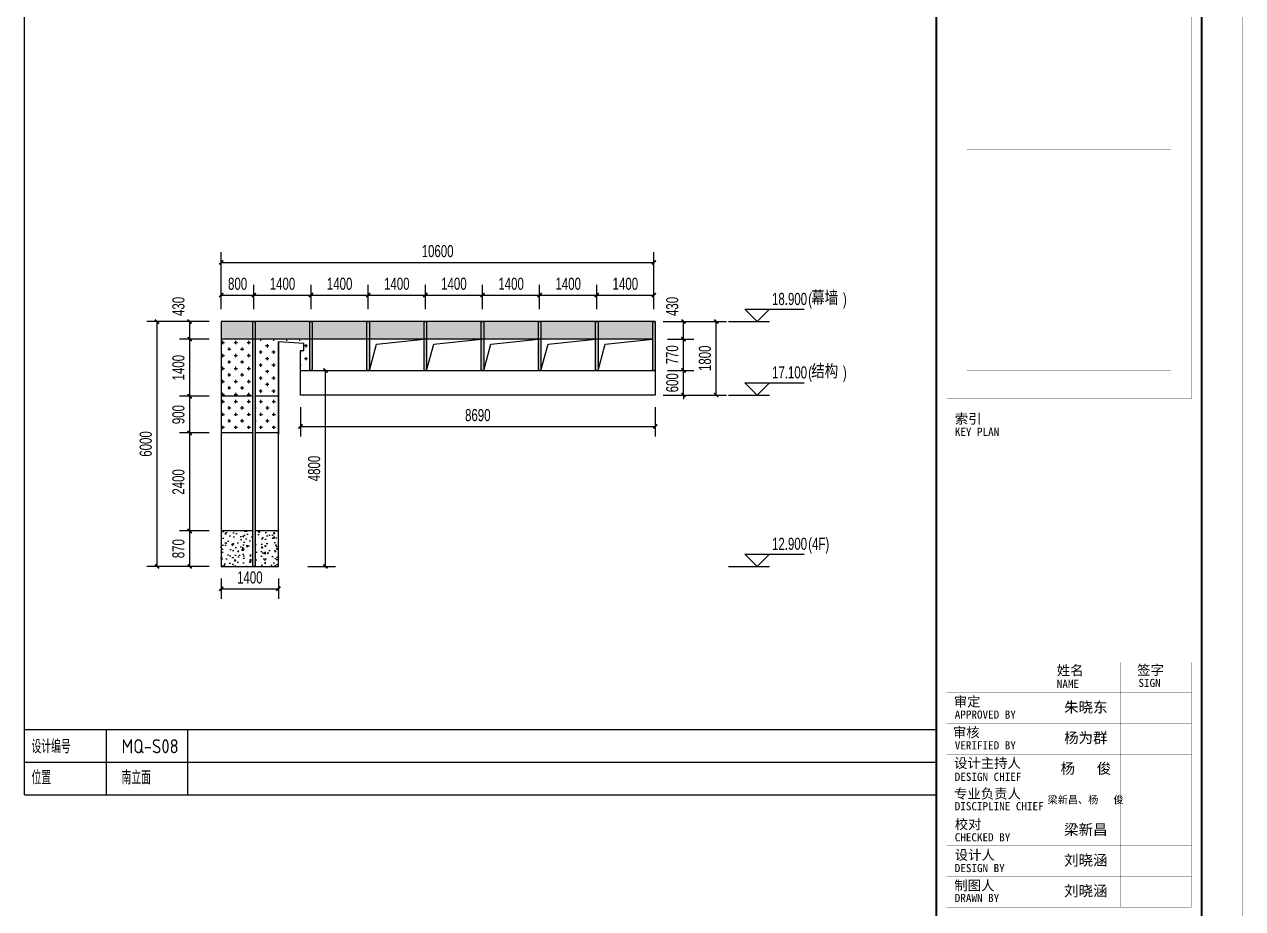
# Model space of a CAD drawing. Extents: x -3 to 440502, y -49243 to 59402.
# Drawn here: x 232456 to 262302, y 11289 to 32958 of the extents above; entities that cross this region are included whole.
import ezdxf
from ezdxf.enums import TextEntityAlignment as Align

# ---------------------------------------------------------------- set-up
doc = ezdxf.new("R2010")
doc.units = 0
doc.header["$LTSCALE"] = 1000
doc.header["$MEASUREMENT"] = 0
doc.linetypes.add('ACAD_ISO05W100', pattern=[34, 24, -3, 0.5, -3, 0.5, -3])
for name, color, linetype in [('00-图签签名_10', 10, 'Continuous'), ('01-标注_尺寸', 124, 'Continuous'), ('01-标注_标高', 200, 'Continuous'), ('02-TEXT_标注', 130, 'Continuous'), ('05-填充_156', 156, 'Continuous'), ('05-填充_18', 18, 'Continuous'), ('05-填充_天正', 26, 'Continuous'), ('A-0-图名图例', 2, 'Continuous'), ('A-C_窗', 140, 'Continuous'), ('A-SUR_看线', 231, 'Continuous'), ('D_铝板', 181, 'Continuous'), ('E-立面', 255, 'Continuous')]:
    doc.layers.add(name, color=color, linetype=linetype)
doc.styles.add('_TCH_DIM', font='ros.shx', dxfattribs={"bigfont": 'jd.shx'})
doc.styles.add('_TCH_DIM_T3', font='ros.shx', dxfattribs={"width": 0.705882, "bigfont": 'jd.shx'})
doc.styles.get("Standard").update_dxf_attribs({"font": 'gbenor.shx', "bigfont": 'gbcbig.shx'})
doc.styles.add('华文细黑', font='STXIHEI.TTF', dxfattribs={"height": 10})
doc.styles.add('图签信息$0$华文细黑', font='STXIHEI.TTF', dxfattribs={"height": 10})
doc.dimstyles.new('_TCH_ARCH&&100', dxfattribs={"dimtxt": 297.5, "dimasz": 100, "dimexe": 250, "dimexo": 300, "dimgap": 126.25, "dimtad": 1, "dimdec": 0, "dimzin": 0, "dimdsep": 46, "dimtxsty": '_TCH_DIM_T3', "dimblk": 'ARCHTICK', "dimcen": 0.09, "dimclrt": 7, "dimazin": 2, "dimtfac": 1, "dimtdec": 0, "dimtix": 1, "dimtmove": 2, "dimatfit": 3, "dimfxl": 0, "dimtolj": 1, "dimtzin": 0, "dimarcsym": 0})

# ---------------------------------------------------------------- blocks, each defined once
blk = doc.blocks.new('图框-A1')
for points, const_width in [([(0, 0), (841, 0), (841, 594), (0, 594)], 0.05), ([(766, 584), (25, 584), (25, 10), (766, 10)], 0.5)]:
    blk.add_lwpolyline(points, close=True, dxfattribs=dict(const_width=const_width))
at = {"const_width": 0.05}
blk.add_lwpolyline([(841, 297), (839, 297)], dxfattribs=at)
blk = doc.blocks.new('图签信息')
at = {"const_width": 0.5}
blk.add_lwpolyline([(-65, 0), (0, 0), (0, 500.5), (-65, 500.5)], close=True, dxfattribs=at)
at = {"const_width": 0.05}
for points in [[(-62.5, 404.92), (-62.5, 227.83)], [(-62.5, 227.83), (-2.5, 227.83), (-2.5, 404.92)], [(-57.5, 288.83), (-7.5, 288.83)], [(-57.5, 234.85), (-7.5, 234.85)], [(-62.5, 227.83), (-2.5, 227.83)], [(-62.5, 217.74), (-2.5, 217.74)], [(-62.5, 103.26), (-2.5, 103.26), (-2.5, 163.26), (-62.5, 163.26), (-62.5, 103.26)], [(-37.5, 163.26), (-37.5, 103.26)], [(-20, 163.26), (-20, 103.26)], [(-62.5, 155.76), (-2.5, 155.76)], [(-62.5, 148.26), (-2.5, 148.26)], [(-62.5, 140.76), (-2.5, 140.76)], [(-62.5, 133.26), (-2.5, 133.26)], [(-62.5, 125.76), (-2.5, 125.76)], [(-62.5, 118.26), (-2.5, 118.26)], [(-62.5, 110.76), (-2.5, 110.76)]]:
    blk.add_lwpolyline(points, dxfattribs=at)
at = {"style": '图签信息$0$华文细黑'}
for s, height, p in [('索引', 2.4, (-60.5, 224.14)), ('KEY PLAN', 2, (-60.5, 220.74)), ('姓名', 2.4, (-35.5, 162.47)), ('签字', 2.4, (-15.81, 162.57)), ('NAME', 2, (-35.5, 158.96)), ('SIGN', 2, (-15.5, 159.2)), ('审定', 2.4, (-60.73, 154.81)), ('APPROVED BY', 2, (-60.5, 151.44)), ('审核', 2.4, (-60.95, 147.29)), ('VERIFIED BY', 2, (-60.5, 143.91)), ('设计主持人', 2.4, (-60.68, 139.76)), ('DESIGN CHIEF', 2, (-60.5, 136.19)), ('专业负责人', 2.4, (-60.67, 132.26)), ('DISCIPLINE CHIEF', 2, (-60.5, 128.98)), ('校对', 2.4, (-60.5, 124.76)), ('CHECKED BY', 2, (-60.5, 121.37)), ('设计人', 2.4, (-60.5, 117.26)), ('DESIGN BY', 2, (-60.5, 113.83)), ('制图人', 2.4, (-60.61, 109.76)), ('DRAWN BY', 2, (-60.5, 106.5))]:
    blk.add_text(s, height=height, dxfattribs=at).set_placement(p, align=Align.TOP_LEFT)
blk = doc.blocks.new('图签-A1')
at = {"color": 2}
blk.add_blockref('图签信息', (0, 0), dxfattribs=at)
blk = doc.blocks.new('*U43')
at = {"layer": '05-填充_18'}
h = blk.add_hatch(color=256, dxfattribs=at)
h.dxf.hatch_style = 1
h.paths.add_polyline_path([(60, -5690), (0, -5690), (0, 310), (60, 310)])
blk.add_lwpolyline([(60, -5690), (0, -5690), (0, 310), (60, 310)], close=True)
blk = doc.blocks.new('*U45')
at = {"layer": '05-填充_18'}
h = blk.add_hatch(color=256, dxfattribs=at)
h.dxf.hatch_style = 1
h.paths.add_polyline_path([(60, -890), (0, -890), (0, 310), (60, 310)])
blk.add_lwpolyline([(60, -890), (0, -890), (0, 310), (60, 310)], close=True)
blk = doc.blocks.new('*U44')
at = {"layer": '05-填充_18'}
h = blk.add_hatch(color=256, dxfattribs=at)
h.dxf.hatch_style = 1
h.paths.add_polyline_path([(60, -890), (0, -890), (0, 310), (60, 310)])
blk.add_lwpolyline([(60, -890), (0, -890), (0, 310), (60, 310)], close=True)
blk = doc.blocks.new('*U79')
for p, q in [((0, 1600), (22344, 1600)), ((0, 800), (22344, 800)), ((0, 0), (22344, 0))]:
    blk.add_line(p, q)
for points in [[(2000, 1600), (2000, 0)], [(4000, 1600), (4000, 0)]]:
    blk.add_lwpolyline(points)
for s, p in [('设计编号', (176, 1020)), ('位置', (176, 258))]:
    blk.add_text(s, height=332.8).set_placement(p)
blk = doc.blocks.new('A$C65EA1C14')
at = {"layer": '00-图签签名_10', "attachment_point": 5, "rotation": 270, "style": '华文细黑'}
for s, insert, char_height, width in [('梁新昌、杨   俊', (-526, -180.9), 36.4, 14224.057), ('刘晓涵', (-973.2, -182.3), 52, 20320.081), ('刘晓涵', (-823.2, -182.3), 52, 20320.081), ('梁新昌', (-673.2, -182.3), 52, 20320.081), ('杨   俊', (-373.2, -182.3), 52, 20320.081), ('杨为群', (-223.2, -182.3), 52, 20320.081), ('朱晓东', (-73.2, -182.3), 52, 20320.081)]:
    blk.add_mtext(s, dxfattribs=dict(at, insert=insert, char_height=char_height, width=width))
blk = doc.blocks.new('_ArchTick')
at = {"color": 0, "linetype": 'ByBlock', "const_width": 0.4}
blk.add_lwpolyline([(-0.5, -0.5), (0.5, 0.5)], dxfattribs=at)
blk = doc.blocks.new('*D587')
at = {"layer": '01-标注_尺寸', "color": 0, "lineweight": -2, "transparency": 16777216}
for p, q in [((236980, 20545), (236256, 20545)), ((236506, 19675), (236506, 20545)), ((236980, 19675), (236256, 19675))]:
    blk.add_line(p, q, dxfattribs=at)
at = {"layer": 'Defpoints', "color": 0, "transparency": 16777216}
for p in [(236506, 20545), (237280, 20545), (237280, 19675)]:
    blk.add_point(p, dxfattribs=at)
at = {"layer": '01-标注_尺寸', "color": 0, "lineweight": -2, "transparency": 16777216, "xscale": 100, "yscale": 100, "zscale": 100}
for p, rotation in [((236506, 20545), 90), ((236506, 19675), 270)]:
    blk.add_blockref('_ArchTick', p, dxfattribs=dict(at, rotation=rotation))
at = {"layer": '01-标注_尺寸', "color": 7, "transparency": 16777216, "insert": (236231, 20110), "char_height": 297.5, "attachment_point": 5, "rotation": 90, "style": '_TCH_DIM_T3'}
blk.add_mtext('\\A1;870', dxfattribs=at)
blk = doc.blocks.new('*D588')
at = {"layer": '01-标注_尺寸', "color": 0, "lineweight": -2, "transparency": 16777216}
for p, q in [((236980, 22945), (236256, 22945)), ((236506, 20545), (236506, 22945)), ((236980, 20545), (236256, 20545))]:
    blk.add_line(p, q, dxfattribs=at)
at = {"layer": 'Defpoints', "color": 0, "transparency": 16777216}
for p in [(236506, 22945), (237280, 22945), (237280, 20545)]:
    blk.add_point(p, dxfattribs=at)
at = {"layer": '01-标注_尺寸', "color": 0, "lineweight": -2, "transparency": 16777216, "xscale": 100, "yscale": 100, "zscale": 100}
for p, rotation in [((236506, 22945), 90), ((236506, 20545), 270)]:
    blk.add_blockref('_ArchTick', p, dxfattribs=dict(at, rotation=rotation))
at = {"layer": '01-标注_尺寸', "color": 7, "transparency": 16777216, "insert": (236231, 21745), "char_height": 297.5, "attachment_point": 5, "rotation": 90, "style": '_TCH_DIM_T3'}
blk.add_mtext('\\A1;2400', dxfattribs=at)
blk = doc.blocks.new('*D589')
at = {"layer": '01-标注_尺寸', "color": 0, "lineweight": -2, "transparency": 16777216}
for p, q in [((236980, 23845), (236256, 23845)), ((236506, 22945), (236506, 23845)), ((236980, 22945), (236256, 22945))]:
    blk.add_line(p, q, dxfattribs=at)
at = {"layer": 'Defpoints', "color": 0, "transparency": 16777216}
for p in [(236506, 23845), (237280, 23845), (237280, 22945)]:
    blk.add_point(p, dxfattribs=at)
at = {"layer": '01-标注_尺寸', "color": 0, "lineweight": -2, "transparency": 16777216, "xscale": 100, "yscale": 100, "zscale": 100}
for p, rotation in [((236506, 23845), 90), ((236506, 22945), 270)]:
    blk.add_blockref('_ArchTick', p, dxfattribs=dict(at, rotation=rotation))
at = {"layer": '01-标注_尺寸', "color": 7, "transparency": 16777216, "insert": (236231, 23395), "char_height": 297.5, "attachment_point": 5, "rotation": 90, "style": '_TCH_DIM_T3'}
blk.add_mtext('\\A1;900', dxfattribs=at)
blk = doc.blocks.new('*D590')
at = {"layer": '01-标注_尺寸', "color": 0, "lineweight": -2, "transparency": 16777216}
for p, q in [((236980, 25245), (236256, 25245)), ((236506, 23845), (236506, 25245)), ((236980, 23845), (236256, 23845))]:
    blk.add_line(p, q, dxfattribs=at)
at = {"layer": 'Defpoints', "color": 0, "transparency": 16777216}
for p in [(236506, 25245), (237280, 25245), (237280, 23845)]:
    blk.add_point(p, dxfattribs=at)
at = {"layer": '01-标注_尺寸', "color": 0, "lineweight": -2, "transparency": 16777216, "xscale": 100, "yscale": 100, "zscale": 100}
for p, rotation in [((236506, 25245), 90), ((236506, 23845), 270)]:
    blk.add_blockref('_ArchTick', p, dxfattribs=dict(at, rotation=rotation))
at = {"layer": '01-标注_尺寸', "color": 7, "transparency": 16777216, "insert": (236231, 24545), "char_height": 297.5, "attachment_point": 5, "rotation": 90, "style": '_TCH_DIM_T3'}
blk.add_mtext('\\A1;1400', dxfattribs=at)
blk = doc.blocks.new('*D591')
at = {"layer": '01-标注_尺寸', "color": 0, "lineweight": -2, "transparency": 16777216}
for p, q in [((236980, 25675), (236256, 25675)), ((236506, 25245), (236506, 25675)), ((236980, 25245), (236256, 25245))]:
    blk.add_line(p, q, dxfattribs=at)
at = {"layer": 'Defpoints', "color": 0, "transparency": 16777216}
for p in [(236506, 25675), (237280, 25675), (237280, 25245)]:
    blk.add_point(p, dxfattribs=at)
at = {"layer": '01-标注_尺寸', "color": 0, "lineweight": -2, "transparency": 16777216, "xscale": 100, "yscale": 100, "zscale": 100}
for p, rotation in [((236506, 25675), 90), ((236506, 25245), 270)]:
    blk.add_blockref('_ArchTick', p, dxfattribs=dict(at, rotation=rotation))
at = {"layer": '01-标注_尺寸', "color": 7, "transparency": 16777216, "insert": (236231, 26045), "char_height": 297.5, "attachment_point": 5, "rotation": 90, "style": '_TCH_DIM_T3'}
blk.add_mtext('\\A1;430', dxfattribs=at)
blk = doc.blocks.new('*D592')
at = {"layer": '01-标注_尺寸', "color": 0, "lineweight": -2, "transparency": 16777216}
for p, q in [((236855, 25675), (235456, 25675)), ((235706, 19675), (235706, 25675)), ((236855, 19675), (235456, 19675))]:
    blk.add_line(p, q, dxfattribs=at)
at = {"layer": 'Defpoints', "color": 0, "transparency": 16777216}
for p in [(235706, 25675), (237155, 25675), (237155, 19675)]:
    blk.add_point(p, dxfattribs=at)
at = {"layer": '01-标注_尺寸', "color": 0, "lineweight": -2, "transparency": 16777216, "xscale": 100, "yscale": 100, "zscale": 100}
for p, rotation in [((235706, 25675), 90), ((235706, 19675), 270)]:
    blk.add_blockref('_ArchTick', p, dxfattribs=dict(at, rotation=rotation))
at = {"layer": '01-标注_尺寸', "color": 7, "transparency": 16777216, "insert": (235431, 22675), "char_height": 297.5, "attachment_point": 5, "rotation": 90, "style": '_TCH_DIM_T3'}
blk.add_mtext('\\A1;6000', dxfattribs=at)
blk = doc.blocks.new('*D593')
at = {"layer": '01-标注_尺寸', "color": 0, "lineweight": -2, "transparency": 16777216}
for p, q in [((237280, 25975), (237280, 26575)), ((238080, 25975), (238080, 26575)), ((237280, 26325), (238080, 26325))]:
    blk.add_line(p, q, dxfattribs=at)
at = {"layer": 'Defpoints', "color": 0, "transparency": 16777216}
for p in [(238080, 26325), (237280, 25675), (238080, 25675)]:
    blk.add_point(p, dxfattribs=at)
at = {"layer": '01-标注_尺寸', "color": 0, "lineweight": -2, "transparency": 16777216, "xscale": 100, "yscale": 100, "zscale": 100, "rotation": 180}
blk.add_blockref('_ArchTick', (237280, 26325), dxfattribs=at)
at = {"layer": '01-标注_尺寸', "color": 0, "lineweight": -2, "transparency": 16777216, "xscale": 100, "yscale": 100, "zscale": 100}
blk.add_blockref('_ArchTick', (238080, 26325), dxfattribs=at)
at = {"layer": '01-标注_尺寸', "color": 7, "transparency": 16777216, "insert": (237680, 26600), "char_height": 297.5, "attachment_point": 5, "style": '_TCH_DIM_T3'}
blk.add_mtext('\\A1;800', dxfattribs=at)
blk = doc.blocks.new('*D594')
at = {"layer": '01-标注_尺寸', "color": 0, "lineweight": -2, "transparency": 16777216}
for p, q in [((238080, 25975), (238080, 26575)), ((239480, 25975), (239480, 26575)), ((238080, 26325), (239480, 26325))]:
    blk.add_line(p, q, dxfattribs=at)
at = {"layer": 'Defpoints', "color": 0, "transparency": 16777216}
for p in [(239480, 26325), (238080, 25675), (239480, 25675)]:
    blk.add_point(p, dxfattribs=at)
at = {"layer": '01-标注_尺寸', "color": 0, "lineweight": -2, "transparency": 16777216, "xscale": 100, "yscale": 100, "zscale": 100, "rotation": 180}
blk.add_blockref('_ArchTick', (238080, 26325), dxfattribs=at)
at = {"layer": '01-标注_尺寸', "color": 0, "lineweight": -2, "transparency": 16777216, "xscale": 100, "yscale": 100, "zscale": 100}
blk.add_blockref('_ArchTick', (239480, 26325), dxfattribs=at)
at = {"layer": '01-标注_尺寸', "color": 7, "transparency": 16777216, "insert": (238780, 26600), "char_height": 297.5, "attachment_point": 5, "style": '_TCH_DIM_T3'}
blk.add_mtext('\\A1;1400', dxfattribs=at)
blk = doc.blocks.new('*D595')
at = {"layer": '01-标注_尺寸', "color": 0, "lineweight": -2, "transparency": 16777216}
for p, q in [((239480, 25975), (239480, 26575)), ((240880, 25975), (240880, 26575)), ((239480, 26325), (240880, 26325))]:
    blk.add_line(p, q, dxfattribs=at)
at = {"layer": 'Defpoints', "color": 0, "transparency": 16777216}
for p in [(240880, 26325), (239480, 25675), (240880, 25675)]:
    blk.add_point(p, dxfattribs=at)
at = {"layer": '01-标注_尺寸', "color": 0, "lineweight": -2, "transparency": 16777216, "xscale": 100, "yscale": 100, "zscale": 100, "rotation": 180}
blk.add_blockref('_ArchTick', (239480, 26325), dxfattribs=at)
at = {"layer": '01-标注_尺寸', "color": 0, "lineweight": -2, "transparency": 16777216, "xscale": 100, "yscale": 100, "zscale": 100}
blk.add_blockref('_ArchTick', (240880, 26325), dxfattribs=at)
at = {"layer": '01-标注_尺寸', "color": 7, "transparency": 16777216, "insert": (240180, 26600), "char_height": 297.5, "attachment_point": 5, "style": '_TCH_DIM_T3'}
blk.add_mtext('\\A1;1400', dxfattribs=at)
blk = doc.blocks.new('*D596')
at = {"layer": '01-标注_尺寸', "color": 0, "lineweight": -2, "transparency": 16777216}
for p, q in [((240880, 25975), (240880, 26575)), ((242280, 25975), (242280, 26575)), ((240880, 26325), (242280, 26325))]:
    blk.add_line(p, q, dxfattribs=at)
at = {"layer": 'Defpoints', "color": 0, "transparency": 16777216}
for p in [(242280, 26325), (240880, 25675), (242280, 25675)]:
    blk.add_point(p, dxfattribs=at)
at = {"layer": '01-标注_尺寸', "color": 0, "lineweight": -2, "transparency": 16777216, "xscale": 100, "yscale": 100, "zscale": 100, "rotation": 180}
blk.add_blockref('_ArchTick', (240880, 26325), dxfattribs=at)
at = {"layer": '01-标注_尺寸', "color": 0, "lineweight": -2, "transparency": 16777216, "xscale": 100, "yscale": 100, "zscale": 100}
blk.add_blockref('_ArchTick', (242280, 26325), dxfattribs=at)
at = {"layer": '01-标注_尺寸', "color": 7, "transparency": 16777216, "insert": (241580, 26600), "char_height": 297.5, "attachment_point": 5, "style": '_TCH_DIM_T3'}
blk.add_mtext('\\A1;1400', dxfattribs=at)
blk = doc.blocks.new('*D597')
at = {"layer": '01-标注_尺寸', "color": 0, "lineweight": -2, "transparency": 16777216}
for p, q in [((242280, 25975), (242280, 26575)), ((243680, 25975), (243680, 26575)), ((242280, 26325), (243680, 26325))]:
    blk.add_line(p, q, dxfattribs=at)
at = {"layer": 'Defpoints', "color": 0, "transparency": 16777216}
for p in [(243680, 26325), (242280, 25675), (243680, 25675)]:
    blk.add_point(p, dxfattribs=at)
at = {"layer": '01-标注_尺寸', "color": 0, "lineweight": -2, "transparency": 16777216, "xscale": 100, "yscale": 100, "zscale": 100, "rotation": 180}
blk.add_blockref('_ArchTick', (242280, 26325), dxfattribs=at)
at = {"layer": '01-标注_尺寸', "color": 0, "lineweight": -2, "transparency": 16777216, "xscale": 100, "yscale": 100, "zscale": 100}
blk.add_blockref('_ArchTick', (243680, 26325), dxfattribs=at)
at = {"layer": '01-标注_尺寸', "color": 7, "transparency": 16777216, "insert": (242980, 26600), "char_height": 297.5, "attachment_point": 5, "style": '_TCH_DIM_T3'}
blk.add_mtext('\\A1;1400', dxfattribs=at)
blk = doc.blocks.new('*D598')
at = {"layer": '01-标注_尺寸', "color": 0, "lineweight": -2, "transparency": 16777216}
for p, q in [((243680, 25975), (243680, 26575)), ((245080, 25975), (245080, 26575)), ((243680, 26325), (245080, 26325))]:
    blk.add_line(p, q, dxfattribs=at)
at = {"layer": 'Defpoints', "color": 0, "transparency": 16777216}
for p in [(245080, 26325), (243680, 25675), (245080, 25675)]:
    blk.add_point(p, dxfattribs=at)
at = {"layer": '01-标注_尺寸', "color": 0, "lineweight": -2, "transparency": 16777216, "xscale": 100, "yscale": 100, "zscale": 100, "rotation": 180}
blk.add_blockref('_ArchTick', (243680, 26325), dxfattribs=at)
at = {"layer": '01-标注_尺寸', "color": 0, "lineweight": -2, "transparency": 16777216, "xscale": 100, "yscale": 100, "zscale": 100}
blk.add_blockref('_ArchTick', (245080, 26325), dxfattribs=at)
at = {"layer": '01-标注_尺寸', "color": 7, "transparency": 16777216, "insert": (244380, 26600), "char_height": 297.5, "attachment_point": 5, "style": '_TCH_DIM_T3'}
blk.add_mtext('\\A1;1400', dxfattribs=at)
blk = doc.blocks.new('*D599')
at = {"layer": '01-标注_尺寸', "color": 0, "lineweight": -2, "transparency": 16777216}
for p, q in [((245080, 25975), (245080, 26575)), ((246480, 25975), (246480, 26575)), ((245080, 26325), (246480, 26325))]:
    blk.add_line(p, q, dxfattribs=at)
at = {"layer": 'Defpoints', "color": 0, "transparency": 16777216}
for p in [(246480, 26325), (245080, 25675), (246480, 25675)]:
    blk.add_point(p, dxfattribs=at)
at = {"layer": '01-标注_尺寸', "color": 0, "lineweight": -2, "transparency": 16777216, "xscale": 100, "yscale": 100, "zscale": 100, "rotation": 180}
blk.add_blockref('_ArchTick', (245080, 26325), dxfattribs=at)
at = {"layer": '01-标注_尺寸', "color": 0, "lineweight": -2, "transparency": 16777216, "xscale": 100, "yscale": 100, "zscale": 100}
blk.add_blockref('_ArchTick', (246480, 26325), dxfattribs=at)
at = {"layer": '01-标注_尺寸', "color": 7, "transparency": 16777216, "insert": (245780, 26600), "char_height": 297.5, "attachment_point": 5, "style": '_TCH_DIM_T3'}
blk.add_mtext('\\A1;1400', dxfattribs=at)
blk = doc.blocks.new('*D600')
at = {"layer": '01-标注_尺寸', "color": 0, "lineweight": -2, "transparency": 16777216}
for p, q in [((246480, 25975), (246480, 26575)), ((247880, 25975), (247880, 26575)), ((246480, 26325), (247880, 26325))]:
    blk.add_line(p, q, dxfattribs=at)
at = {"layer": 'Defpoints', "color": 0, "transparency": 16777216}
for p in [(247880, 26325), (246480, 25675), (247880, 25675)]:
    blk.add_point(p, dxfattribs=at)
at = {"layer": '01-标注_尺寸', "color": 0, "lineweight": -2, "transparency": 16777216, "xscale": 100, "yscale": 100, "zscale": 100, "rotation": 180}
blk.add_blockref('_ArchTick', (246480, 26325), dxfattribs=at)
at = {"layer": '01-标注_尺寸', "color": 0, "lineweight": -2, "transparency": 16777216, "xscale": 100, "yscale": 100, "zscale": 100}
blk.add_blockref('_ArchTick', (247880, 26325), dxfattribs=at)
at = {"layer": '01-标注_尺寸', "color": 7, "transparency": 16777216, "insert": (247180, 26600), "char_height": 297.5, "attachment_point": 5, "style": '_TCH_DIM_T3'}
blk.add_mtext('\\A1;1400', dxfattribs=at)
blk = doc.blocks.new('*D601')
at = {"layer": '01-标注_尺寸', "color": 0, "lineweight": -2, "transparency": 16777216}
for p, q in [((237280, 26082), (237280, 27375)), ((247880, 26082), (247880, 27375)), ((237280, 27125), (247880, 27125))]:
    blk.add_line(p, q, dxfattribs=at)
at = {"layer": 'Defpoints', "color": 0, "transparency": 16777216}
for p in [(247880, 27125), (237280, 25782), (247880, 25782)]:
    blk.add_point(p, dxfattribs=at)
at = {"layer": '01-标注_尺寸', "color": 0, "lineweight": -2, "transparency": 16777216, "xscale": 100, "yscale": 100, "zscale": 100, "rotation": 180}
blk.add_blockref('_ArchTick', (237280, 27125), dxfattribs=at)
at = {"layer": '01-标注_尺寸', "color": 0, "lineweight": -2, "transparency": 16777216, "xscale": 100, "yscale": 100, "zscale": 100}
blk.add_blockref('_ArchTick', (247880, 27125), dxfattribs=at)
at = {"layer": '01-标注_尺寸', "color": 7, "transparency": 16777216, "insert": (242580, 27400), "char_height": 297.5, "attachment_point": 5, "style": '_TCH_DIM_T3'}
blk.add_mtext('\\A1;10600', dxfattribs=at)
blk = doc.blocks.new('*D602')
at = {"layer": '01-标注_尺寸', "color": 0, "lineweight": -2, "transparency": 16777216}
for p, q in [((248210, 25675), (248855, 25675)), ((248605, 25245), (248605, 25675)), ((248210, 25245), (248855, 25245))]:
    blk.add_line(p, q, dxfattribs=at)
at = {"layer": 'Defpoints', "color": 0, "transparency": 16777216}
for p in [(247910, 25675), (248605, 25675), (247910, 25245)]:
    blk.add_point(p, dxfattribs=at)
at = {"layer": '01-标注_尺寸', "color": 0, "lineweight": -2, "transparency": 16777216, "xscale": 100, "yscale": 100, "zscale": 100}
for p, rotation in [((248605, 25675), 90), ((248605, 25245), 270)]:
    blk.add_blockref('_ArchTick', p, dxfattribs=dict(at, rotation=rotation))
at = {"layer": '01-标注_尺寸', "color": 7, "transparency": 16777216, "insert": (248330, 26045), "char_height": 297.5, "attachment_point": 5, "rotation": 90, "style": '_TCH_DIM_T3'}
blk.add_mtext('\\A1;430', dxfattribs=at)
blk = doc.blocks.new('*D603')
at = {"layer": '01-标注_尺寸', "color": 0, "lineweight": -2, "transparency": 16777216}
for p, q in [((248210, 25245), (248855, 25245)), ((248605, 24475), (248605, 25245)), ((248210, 24475), (248855, 24475))]:
    blk.add_line(p, q, dxfattribs=at)
at = {"layer": 'Defpoints', "color": 0, "transparency": 16777216}
for p in [(247910, 25245), (248605, 25245), (247910, 24475)]:
    blk.add_point(p, dxfattribs=at)
at = {"layer": '01-标注_尺寸', "color": 0, "lineweight": -2, "transparency": 16777216, "xscale": 100, "yscale": 100, "zscale": 100}
for p, rotation in [((248605, 25245), 90), ((248605, 24475), 270)]:
    blk.add_blockref('_ArchTick', p, dxfattribs=dict(at, rotation=rotation))
at = {"layer": '01-标注_尺寸', "color": 7, "transparency": 16777216, "insert": (248330, 24860), "char_height": 297.5, "attachment_point": 5, "rotation": 90, "style": '_TCH_DIM_T3'}
blk.add_mtext('\\A1;770', dxfattribs=at)
blk = doc.blocks.new('*D604')
at = {"layer": '01-标注_尺寸', "color": 0, "lineweight": -2, "transparency": 16777216}
for p, q in [((248210, 24475), (248855, 24475)), ((248605, 24475), (248605, 24575)), ((248605, 23875), (248605, 24475)), ((248210, 23875), (248855, 23875)), ((248605, 23875), (248605, 23775))]:
    blk.add_line(p, q, dxfattribs=at)
at = {"layer": 'Defpoints', "color": 0, "transparency": 16777216}
for p in [(247910, 24475), (248605, 24475), (247910, 23875)]:
    blk.add_point(p, dxfattribs=at)
at = {"layer": '01-标注_尺寸', "color": 0, "lineweight": -2, "transparency": 16777216, "xscale": 100, "yscale": 100, "zscale": 100}
for p, rotation in [((248605, 24475), 270), ((248605, 23875), 90)]:
    blk.add_blockref('_ArchTick', p, dxfattribs=dict(at, rotation=rotation))
at = {"layer": '01-标注_尺寸', "color": 7, "transparency": 16777216, "insert": (248330, 24175), "char_height": 297.5, "attachment_point": 5, "rotation": 90, "style": '_TCH_DIM_T3'}
blk.add_mtext('\\A1;600', dxfattribs=at)
blk = doc.blocks.new('*D605')
at = {"layer": '01-标注_尺寸', "color": 0, "lineweight": -2, "transparency": 16777216}
for p, q in [((248106, 25675), (249655, 25675)), ((249405, 23875), (249405, 25675)), ((248106, 23875), (249655, 23875))]:
    blk.add_line(p, q, dxfattribs=at)
at = {"layer": 'Defpoints', "color": 0, "transparency": 16777216}
for p in [(247806, 25675), (249405, 25675), (247806, 23875)]:
    blk.add_point(p, dxfattribs=at)
at = {"layer": '01-标注_尺寸', "color": 0, "lineweight": -2, "transparency": 16777216, "xscale": 100, "yscale": 100, "zscale": 100}
for p, rotation in [((249405, 25675), 90), ((249405, 23875), 270)]:
    blk.add_blockref('_ArchTick', p, dxfattribs=dict(at, rotation=rotation))
at = {"layer": '01-标注_尺寸', "color": 7, "transparency": 16777216, "insert": (249130, 24775), "char_height": 297.5, "attachment_point": 5, "rotation": 90, "style": '_TCH_DIM_T3'}
blk.add_mtext('\\A1;1800', dxfattribs=at)
blk = doc.blocks.new('*D606')
at = {"layer": '01-标注_尺寸', "color": 0, "lineweight": -2, "transparency": 16777216}
for p, q in [((239400, 24475), (240081, 24475)), ((239831, 19675), (239831, 24475)), ((239400, 19675), (240081, 19675))]:
    blk.add_line(p, q, dxfattribs=at)
at = {"layer": 'Defpoints', "color": 0, "transparency": 16777216}
for p in [(239100, 24475), (239831, 24475), (239100, 19675)]:
    blk.add_point(p, dxfattribs=at)
at = {"layer": '01-标注_尺寸', "color": 0, "lineweight": -2, "transparency": 16777216, "xscale": 100, "yscale": 100, "zscale": 100}
for p, rotation in [((239831, 24475), 90), ((239831, 19675), 270)]:
    blk.add_blockref('_ArchTick', p, dxfattribs=dict(at, rotation=rotation))
at = {"layer": '01-标注_尺寸', "color": 7, "transparency": 16777216, "insert": (239556, 22075), "char_height": 297.5, "attachment_point": 5, "rotation": 90, "style": '_TCH_DIM_T3'}
blk.add_mtext('\\A1;4800', dxfattribs=at)
blk = doc.blocks.new('*D607')
at = {"layer": '01-标注_尺寸', "color": 0, "lineweight": -2, "transparency": 16777216}
for p, q in [((239220, 23575), (239220, 22856)), ((247910, 23575), (247910, 22856)), ((239220, 23106), (247910, 23106))]:
    blk.add_line(p, q, dxfattribs=at)
at = {"layer": 'Defpoints', "color": 0, "transparency": 16777216}
for p in [(239220, 23875), (247910, 23875), (247910, 23106)]:
    blk.add_point(p, dxfattribs=at)
at = {"layer": '01-标注_尺寸', "color": 0, "lineweight": -2, "transparency": 16777216, "xscale": 100, "yscale": 100, "zscale": 100, "rotation": 180}
blk.add_blockref('_ArchTick', (239220, 23106), dxfattribs=at)
at = {"layer": '01-标注_尺寸', "color": 0, "lineweight": -2, "transparency": 16777216, "xscale": 100, "yscale": 100, "zscale": 100}
blk.add_blockref('_ArchTick', (247910, 23106), dxfattribs=at)
at = {"layer": '01-标注_尺寸', "color": 7, "transparency": 16777216, "insert": (243565, 23381), "char_height": 297.5, "attachment_point": 5, "style": '_TCH_DIM_T3'}
blk.add_mtext('\\A1;8690', dxfattribs=at)
blk = doc.blocks.new('*D1072')
at = {"layer": '01-标注_尺寸', "color": 0, "lineweight": -2, "transparency": 16777216}
for p, q in [((237280, 19375), (237280, 18878)), ((237280, 19128), (238680, 19128)), ((238680, 19375), (238680, 18878))]:
    blk.add_line(p, q, dxfattribs=at)
at = {"layer": 'Defpoints', "color": 0, "transparency": 16777216}
for p in [(237280, 19675), (238680, 19675), (238680, 19128)]:
    blk.add_point(p, dxfattribs=at)
at = {"layer": '01-标注_尺寸', "color": 0, "lineweight": -2, "transparency": 16777216, "xscale": 100, "yscale": 100, "zscale": 100, "rotation": 180}
blk.add_blockref('_ArchTick', (237280, 19128), dxfattribs=at)
at = {"layer": '01-标注_尺寸', "color": 0, "lineweight": -2, "transparency": 16777216, "xscale": 100, "yscale": 100, "zscale": 100}
blk.add_blockref('_ArchTick', (238680, 19128), dxfattribs=at)
at = {"layer": '01-标注_尺寸', "color": 7, "transparency": 16777216, "insert": (237980, 19403), "char_height": 297.5, "attachment_point": 5, "style": '_TCH_DIM_T3'}
blk.add_mtext('\\A1;1400', dxfattribs=at)

msp = doc.modelspace()

# ---------------------------------------------------------------- hatches: boundary and pattern name
at = {"layer": '05-填充_156'}
h = msp.add_hatch(dxfattribs=at)
h.set_pattern_fill('CROSS', color=136, scale=100, angle=180)
h.set_pattern_definition([(360, (248073.12, -81836.66), (158.75, 158.75), [79.375, -238.125]), (90, (248112.81, -81876.34), (-158.75, 158.75), [79.375, -238.125])])
h.paths.add_polyline_path([(238050.1, 25245.5), (237280.1, 25245.5), (237280.1, 23845.5), (238050.1, 23845.5)])
h = msp.add_hatch(dxfattribs=at)
h.set_pattern_fill('CROSS', color=136, scale=100, angle=180)
h.set_pattern_definition([(180, (0, 0), (-158.75, -158.75), [79.375, -238.125]), (270, (-39.69, 39.69), (158.75, -158.75), [79.375, -238.125])])
h.paths.add_polyline_path([(238110.1, 25245.5), (239450.1, 25245.5), (239450.1, 24475.5), (239220.1, 24475.5), (239220.1, 24965.5), (239300.1, 24965.5), (239300.1, 25135.5), (238680.1, 25175.5), (238680.1, 23845.5), (238110.1, 23845.5)])
h = msp.add_hatch(dxfattribs=at)
h.set_pattern_fill('CROSS', color=136, scale=100, angle=180)
h.set_pattern_definition([(360, (248073.12, -73436.66), (158.75, 158.75), [79.375, -238.125]), (90, (248112.81, -73476.34), (-158.75, 158.75), [79.375, -238.125])])
h.paths.add_polyline_path([(238050.1, 23845.5), (237280.1, 23845.5), (237280.1, 22945.5), (238050.1, 22945.5)])
h = msp.add_hatch(dxfattribs=at)
h.set_pattern_fill('CROSS', color=136, scale=100, angle=180)
h.set_pattern_definition([(360, (247103.12, -73436.66), (158.75, 158.75), [79.375, -238.125]), (90, (247142.81, -73476.34), (-158.75, 158.75), [79.375, -238.125])])
h.paths.add_polyline_path([(238680.1, 23845.5), (238110.1, 23845.5), (238110.1, 22945.5), (238680.1, 22945.5)])
at = {"layer": '05-填充_18'}
h = msp.add_hatch(color=256, dxfattribs=at)
h.dxf.hatch_style = 1
h.paths.add_polyline_path([(247850.1, 25245.5), (247850.1, 25675.5), (237280.1, 25675.5), (237280.1, 25245.5)])
at = {"layer": '05-填充_天正'}
h = msp.add_hatch(dxfattribs=at)
h.set_pattern_fill('AR-CONC', color=256, scale=200)
h.set_pattern_definition([(50, (0, 0), (364.36934, -31.87817), [38.1, -419.1]), (355, (0, 0), (-70.48565, 382.1133), [30.48, -335.28]), (100.451, (30.36, -2.66), (293.885, 350.2334), [32.38, -356.18]), (46.1842, (0, 101.6), (542.1581, -84.08466), [57.15, -628.65]), (96.6356, (45.2, 94.6), (474.8085, 494.8511), [48.57, -534.27]), (351.184, (0, 101.6), (474.8092, 494.8502), [45.72, -502.92]), (21, (50.8, 76.2), (303.22976, -204.53104), [38.1, -419.1]), (326, (50.8, 76.2), (123.60406, 368.37593), [30.48, -335.28]), (71.4514, (76.07, 59.16), (426.833, 163.8457), [32.38, -356.18]), (37.5, (0, 0), (6.17721, 169.11008), [0, -331.216, 0, -340.36, 0, -336.55]), (7.5, (0, 0), (133.63933, 200.36115), [0, -194.056, 0, -323.596, 0, -128.27]), (327.5, (-113.28, 0), (271.18119, -11.45749), [0, -127, 0, -396.24, 0, -525.78]), (317.5, (-164.08, 0), (296.25836, 50.85298), [0, -165.1, 0, -263.144, 0, -373.38])])
h.paths.add_polyline_path([(238110.1, 19675.5), (238680.1, 19675.5), (238680.1, 20545.5), (238110.1, 20545.5)])
h.paths.add_polyline_path([(237280.1, 19675.5), (238050.1, 19675.5), (238050.1, 20545.5), (237280.1, 20545.5)])

# ---------------------------------------------------------------- linework, layer by layer
at = {"layer": '01-标注_标高'}
for p, q in [((250410.1, 25675.5), (250110.1, 25975.5)), ((250110.1, 25975.5), (251560.1, 25975.5)), ((250410.1, 25675.5), (250710.1, 25975.5)), ((249710.1, 25675.5), (250710.1, 25675.5)), ((250410.1, 23875.5), (250110.1, 24175.5)), ((250110.1, 24175.5), (251560.1, 24175.5)), ((250410.1, 23875.5), (250710.1, 24175.5)), ((249710.1, 23875.5), (250710.1, 23875.5)), ((250410.1, 19675.5), (250110.1, 19975.5)), ((250110.1, 19975.5), (251560.1, 19975.5)), ((250410.1, 19675.5), (250710.1, 19975.5)), ((249710.1, 19675.5), (250710.1, 19675.5))]:
    msp.add_line(p, q, dxfattribs=at)
at = {"layer": 'A-0-图名图例'}
msp.add_lwpolyline([(232456.1, 14075.5), (232456.1, 35078.8)], dxfattribs=at)
at = {"layer": 'A-C_窗'}
for points in [[(238050.1, 23845.5), (237280.1, 23845.5)], [(238680.1, 23845.5), (238110.1, 23845.5)], [(238050.1, 22945.5), (237280.1, 22945.5)], [(238680.1, 22945.5), (238110.1, 22945.5)], [(238050.1, 20545.5), (237280.1, 20545.5)], [(238680.1, 20545.5), (238110.1, 20545.5)]]:
    msp.add_lwpolyline(points, dxfattribs=at)
at = {"layer": 'A-SUR_看线'}
for points in [[(240910.1, 24475.5), (241084.9, 25118.9), (242250.1, 25245.5)], [(242310.1, 24475.5), (242484.9, 25118.9), (243650.1, 25245.5)], [(243710.1, 24475.5), (243884.9, 25118.9), (245050.1, 25245.5)], [(245110.1, 24475.5), (245284.9, 25118.9), (246450.1, 25245.5)], [(246510.1, 24475.5), (246684.9, 25118.9), (247850.1, 25245.5)]]:
    msp.add_lwpolyline(points, dxfattribs=at)
at = {"layer": 'E-立面'}
for points in [[(247910.1, 25675.5), (237280.1, 25675.5)], [(237280.1, 25675.5), (237280.1, 19675.5)], [(247910.1, 25675.5), (247910.1, 23875.5), (239220.1, 23875.5), (239220.1, 24965.5), (239300.1, 24965.5), (239300.1, 25135.5), (238680.1, 25175.5), (238680.1, 22915.5)], [(247850.1, 25245.5), (237280.1, 25245.5)], [(237280.1, 19675.5), (238680.1, 19675.5), (238680.1, 25175.5)], [(239220.1, 24475.5), (247910.1, 24475.5)]]:
    msp.add_lwpolyline(points, dxfattribs=at)

# ---------------------------------------------------------------- block references
at = {"xscale": 100, "yscale": 100, "zscale": 100}
for name, p in [('图框-A1', (178200, 0)), ('图签-A1', (261300, 1000))]:
    msp.add_blockref(name, p, dxfattribs=at)
at = {"xscale": 5, "yscale": 5, "zscale": 5, "rotation": 90}
msp.add_blockref('A$C65EA1C14', (257550, 16576.2), dxfattribs=at)
at = {"layer": 'A-0-图名图例'}
msp.add_blockref('*U79', (232456.1, 14075.5), dxfattribs=at)
at = {"layer": 'D_铝板'}
for name, p in [('*U43', (238050.1, 25365.5)), ('*U45', (239450.1, 25365.5)), ('*U45', (240850.1, 25365.5)), ('*U45', (242250.1, 25365.5)), ('*U45', (243650.1, 25365.5)), ('*U45', (245050.1, 25365.5)), ('*U45', (246450.1, 25365.5)), ('*U44', (247850.1, 25365.5))]:
    msp.add_blockref(name, p, dxfattribs=at)

# ---------------------------------------------------------------- texts
at = {"layer": '02-TEXT_标注', "style": '_TCH_DIM', "width": 0.705882}
for s, p in [('18.900', (250772.6, 26080.5)), ('(', (251660.1, 26080.5)), (')', (252509.6, 26080.5)), ('17.100', (250772.6, 24280.5)), ('(', (251660.1, 24280.5)), (')', (252509.6, 24280.5)), ('12.900', (250772.6, 20080.5)), ('(4F)', (251660.1, 20080.5))]:
    msp.add_text(s, height=297.5, dxfattribs=at).set_placement(p)
at = {"layer": '02-TEXT_标注', "style": '_TCH_DIM'}
for s, p in [('幕墙', (251733.6, 26080.5)), ('结构', (251733.6, 24280.5))]:
    msp.add_text(s, height=347.29, dxfattribs=at).set_placement(p)
at = {"layer": '02-TEXT_标注', "linetype": 'ACAD_ISO05W100'}
for s, height, p in [('MQ-S08', 345, (234837.1, 15095.5)), ('南立面', 332.77, (234837.1, 14333.6))]:
    msp.add_text(s, height=height, dxfattribs=at).set_placement(p)

# ---------------------------------------------------------------- dimensions: what is measured, and where the dimension line sits
at = {"layer": '01-标注_尺寸'}
for p1, p2, distance, picture, middle in [((237280.1, 25782.1), (247880.1, 25782.1), 1342.5, '*D601', (242580.1, 27399.6)), ((237280.1, 25675.5), (238080.1, 25675.5), 649.1, '*D593', (237680.1, 26599.6)), ((238080.1, 25675.5), (239480.1, 25675.5), 649.1, '*D594', (238780.1, 26599.6)), ((239480.1, 25675.5), (240880.1, 25675.5), 649.1, '*D595', (240180.1, 26599.6)), ((240880.1, 25675.5), (242280.1, 25675.5), 649.1, '*D596', (241580.1, 26599.6)), ((242280.1, 25675.5), (243680.1, 25675.5), 649.1, '*D597', (242980.1, 26599.6)), ((243680.1, 25675.5), (245080.1, 25675.5), 649.1, '*D598', (244380.1, 26599.6)), ((245080.1, 25675.5), (246480.1, 25675.5), 649.1, '*D599', (245780.1, 26599.6)), ((246480.1, 25675.5), (247880.1, 25675.5), 649.1, '*D600', (247180.1, 26599.6)), ((237154.6, 19675.5), (237154.6, 25675.5), 1448.4, '*D592', (235431.2, 22675.5)), ((247805.5, 23875.5), (247805.5, 25675.5), -1600, '*D605', (249130.5, 24775.5)), ((237280.1, 23845.5), (237280.1, 25245.5), 773.9, '*D590', (236231.2, 24545.5)), ((247910.1, 24475.5), (247910.1, 25245.5), -695.4, '*D603', (248330.5, 24860.5)), ((239100.1, 19675.5), (239100.1, 24475.5), -731, '*D606', (239556.1, 22075.5)), ((247910.1, 23875.5), (247910.1, 24475.5), -695.4, '*D604', (248330.5, 24175.5)), ((237280.1, 22945.5), (237280.1, 23845.5), 773.9, '*D589', (236231.2, 23395.5)), ((239220.1, 23875.5), (247910.1, 23875.5), -769.8, '*D607', (243565.1, 23380.7)), ((237280.1, 20545.5), (237280.1, 22945.5), 773.9, '*D588', (236231.2, 21745.5)), ((237280.1, 19675.5), (237280.1, 20545.5), 773.9, '*D587', (236231.2, 20110.5)), ((237280.1, 19675.5), (238680.1, 19675.5), -547.8, '*D1072', (237980.1, 19402.7))]:
    dim = msp.add_aligned_dim(p1=p1, p2=p2, distance=distance, dimstyle='_TCH_ARCH&&100', dxfattribs=at)
    dim.commit()
    dim.dimension.update_dxf_attribs({"geometry": picture, "text_midpoint": middle})
for base, p1, p2, picture, middle in [((236506.2, 25675.5), (237280.1, 25245.5), (237280.1, 25675.5), '*D591', (236231.2, 26045.5)), ((248605.5, 25675.5), (247910.1, 25245.5), (247910.1, 25675.5), '*D602', (248330.5, 26045.5))]:
    dim = msp.add_linear_dim(base=base, p1=p1, p2=p2, angle=90, dimstyle='_TCH_ARCH&&100', dxfattribs=at)
    dim.commit()
    dim.dimension.update_dxf_attribs({"geometry": picture, "text_midpoint": middle, "dimtype": 161})

doc.saveas('drawing.dxf')
